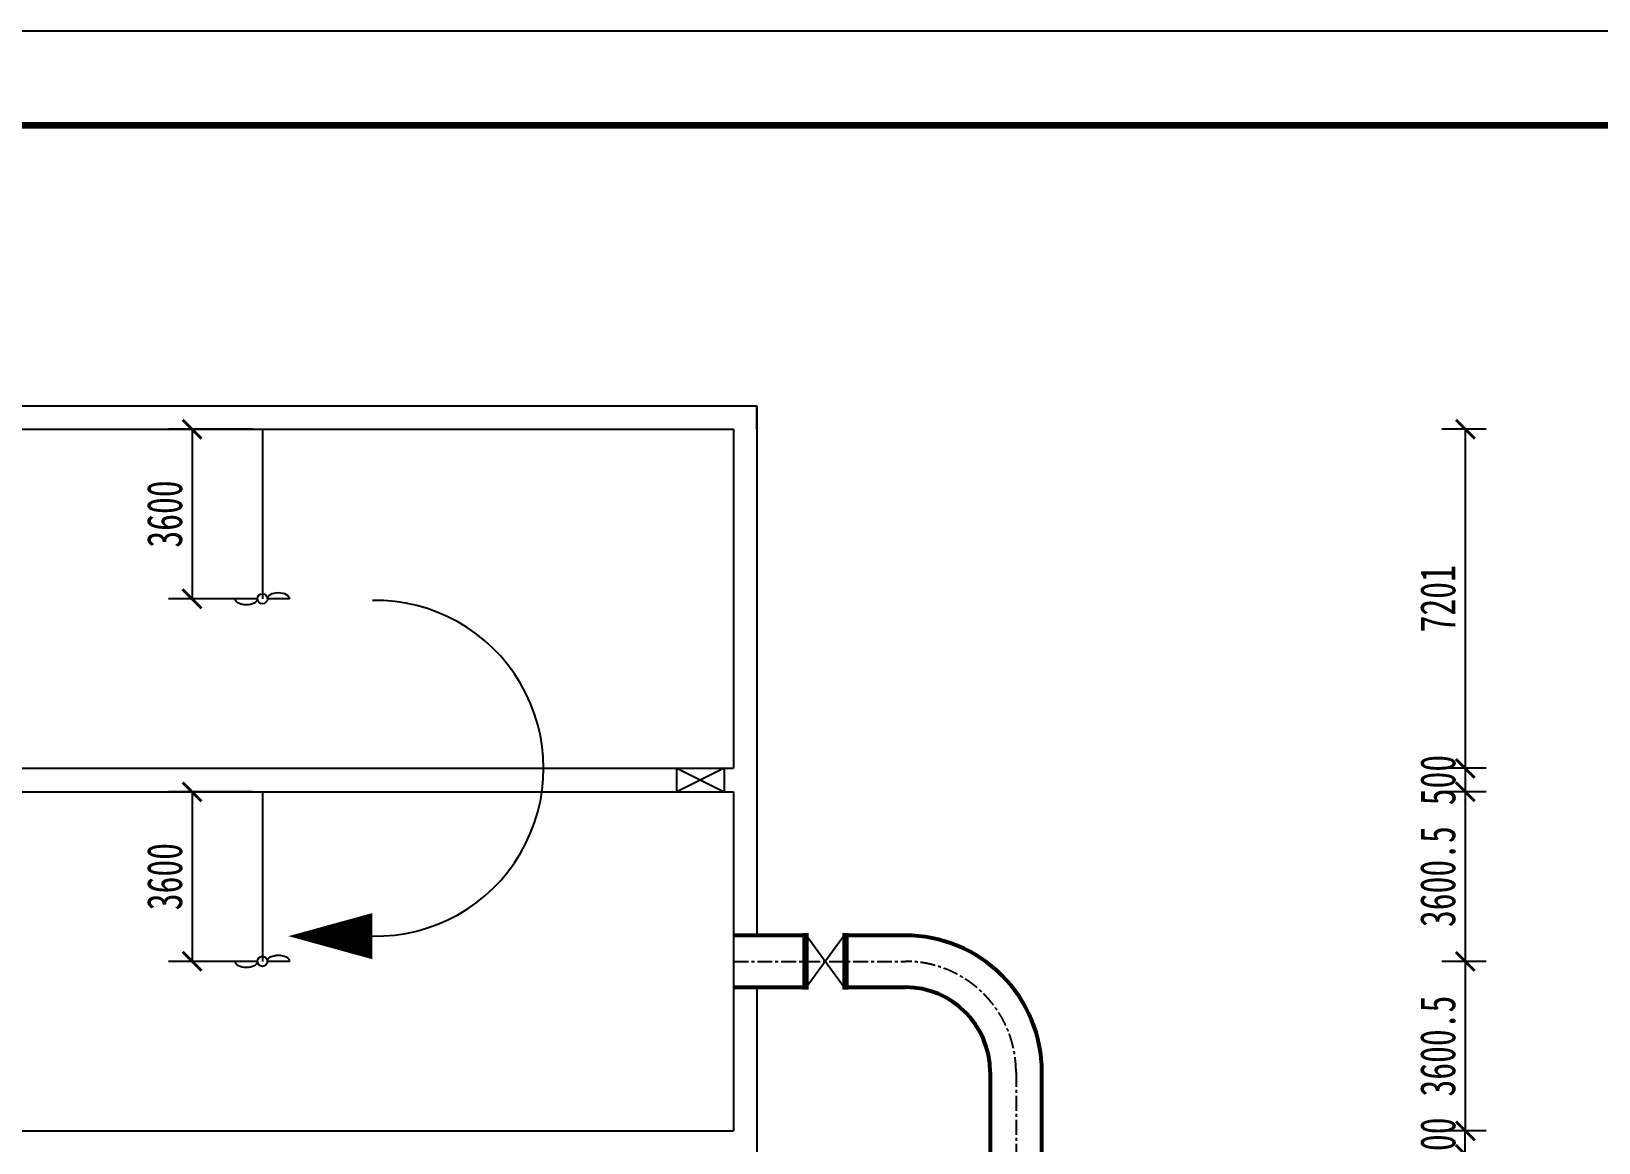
# Model space of a CAD drawing. Header units: millimetres. Extents: x -299291 to 688124, y -407813 to 623474.
# Drawn here: x 251554 to 284828, y 237782 to 261386 of the extents above; entities that cross this region are included whole.
import ezdxf

# ---------------------------------------------------------------- set-up
doc = ezdxf.new("R2010")
doc.units = ezdxf.units.MM
doc.linetypes.add('CENTER', pattern=[50.8, 31.75, -6.35, 6.35, -6.35])
doc.layers.add('硝化液回流管', color=5, linetype='Continuous', lineweight=53)
doc.layers.add('边框粗', color=7, linetype='Continuous', lineweight=100)
doc.layers.add('轴线', color=6, linetype='CENTER')
doc.styles.add('长仿宋', font='simfang.ttf', dxfattribs={"width": 0.7})
doc.dimstyles.new('副本ISO-25', dxfattribs={"dimtxt": 750, "dimasz": 400, "dimexe": 500, "dimexo": 200, "dimgap": 200, "dimtad": 1, "dimdec": 1, "dimdsep": 46, "dimtxsty": '长仿宋', "dimblk": 'ARCHTICK', "dimcen": 200, "dimadec": 0, "dimazin": 0, "dimtfac": 1, "dimtdec": 1, "dimtmove": 0, "dimatfit": 3, "dimldrblk": 'ARCHTICK', "dimfxl": 1, "dimarcsym": 0})

# ---------------------------------------------------------------- blocks, each defined once
blk = doc.blocks.new('_ArchTick')
at = {"color": 0, "linetype": 'ByBlock', "lineweight": 25, "const_width": 0.15}
blk.add_lwpolyline([(-0.5, -0.5), (0.5, 0.5)], dxfattribs=at)
blk = doc.blocks.new('*D14')
at = {"color": 0, "lineweight": -2, "ltscale": 10, "transparency": 16777216}
for p, q in [((282441, 252934), (281496, 252934)), ((281996, 252934), (281996, 245733)), ((282441, 245733), (281496, 245733))]:
    blk.add_line(p, q, dxfattribs=at)
at = {"layer": 'Defpoints', "color": 0, "ltscale": 10, "transparency": 16777216}
for p in [(282641, 252934), (281996, 245733), (282641, 245733)]:
    blk.add_point(p, dxfattribs=at)
at = {"color": 0, "lineweight": -2, "ltscale": 10, "transparency": 16777216, "xscale": 400, "yscale": 400, "zscale": 400}
for p, rotation in [((281996, 252934), 90), ((281996, 245733), 270)]:
    blk.add_blockref('_ArchTick', p, dxfattribs=dict(at, rotation=rotation))
at = {"color": 0, "ltscale": 10, "transparency": 16777216, "insert": (281417, 249334), "char_height": 750, "attachment_point": 5, "rotation": 90, "style": '长仿宋'}
blk.add_mtext('7201', dxfattribs=at)
blk = doc.blocks.new('*D17')
at = {"layer": 'Defpoints', "color": 0, "lineweight": -2, "ltscale": 10, "transparency": 16777216}
for p, q in [((282441, 245233), (281496, 245233)), ((281996, 245233), (281996, 241633)), ((282441, 241633), (281496, 241633))]:
    blk.add_line(p, q, dxfattribs=at)
at = {"layer": 'Defpoints', "color": 0, "ltscale": 10, "transparency": 16777216}
for p in [(282641, 245233), (281996, 241633), (282641, 241633)]:
    blk.add_point(p, dxfattribs=at)
at = {"layer": 'Defpoints', "color": 0, "lineweight": -2, "ltscale": 10, "transparency": 16777216, "xscale": 400, "yscale": 400, "zscale": 400}
for p, rotation in [((281996, 245233), 90), ((281996, 241633), 270)]:
    blk.add_blockref('_ArchTick', p, dxfattribs=dict(at, rotation=rotation))
at = {"layer": 'Defpoints', "color": 0, "ltscale": 10, "transparency": 16777216, "insert": (281415, 243433), "char_height": 750, "attachment_point": 5, "rotation": 90, "style": '长仿宋'}
blk.add_mtext('3600.5', dxfattribs=at)
blk = doc.blocks.new('*D18')
at = {"layer": 'Defpoints', "color": 0, "lineweight": -2, "ltscale": 10, "transparency": 16777216}
for p, q in [((282441, 241633), (281496, 241633)), ((281996, 241633), (281996, 238032)), ((282441, 238032), (281496, 238032))]:
    blk.add_line(p, q, dxfattribs=at)
at = {"layer": 'Defpoints', "color": 0, "ltscale": 10, "transparency": 16777216}
for p in [(282641, 241633), (281996, 238032), (282641, 238032)]:
    blk.add_point(p, dxfattribs=at)
at = {"layer": 'Defpoints', "color": 0, "lineweight": -2, "ltscale": 10, "transparency": 16777216, "xscale": 400, "yscale": 400, "zscale": 400}
for p, rotation in [((281996, 241633), 90), ((281996, 238032), 270)]:
    blk.add_blockref('_ArchTick', p, dxfattribs=dict(at, rotation=rotation))
at = {"layer": 'Defpoints', "color": 0, "ltscale": 10, "transparency": 16777216, "insert": (281415, 239833), "char_height": 750, "attachment_point": 5, "rotation": 90, "style": '长仿宋'}
blk.add_mtext('3600.5', dxfattribs=at)
blk = doc.blocks.new('*D19')
at = {"layer": 'Defpoints', "color": 0, "lineweight": -2, "ltscale": 10, "transparency": 16777216}
for p, q in [((282441, 245733), (281496, 245733)), ((281996, 245733), (281996, 245233)), ((282441, 245233), (281496, 245233))]:
    blk.add_line(p, q, dxfattribs=at)
at = {"layer": 'Defpoints', "color": 0, "ltscale": 10, "transparency": 16777216}
for p in [(282641, 245733), (281996, 245233), (282641, 245233)]:
    blk.add_point(p, dxfattribs=at)
at = {"layer": 'Defpoints', "color": 0, "lineweight": -2, "ltscale": 10, "transparency": 16777216, "xscale": 400, "yscale": 400, "zscale": 400}
for p, rotation in [((281996, 245733), 90), ((281996, 245233), 270)]:
    blk.add_blockref('_ArchTick', p, dxfattribs=dict(at, rotation=rotation))
at = {"layer": 'Defpoints', "color": 0, "ltscale": 10, "transparency": 16777216, "insert": (281417, 245483), "char_height": 750, "attachment_point": 5, "rotation": 90, "style": '长仿宋'}
blk.add_mtext('500', dxfattribs=at)
blk = doc.blocks.new('*D20')
at = {"layer": 'Defpoints', "color": 0, "lineweight": -2, "ltscale": 10, "transparency": 16777216}
for p, q in [((282441, 238032), (281496, 238032)), ((281996, 237532), (281996, 238032)), ((282441, 237532), (281496, 237532))]:
    blk.add_line(p, q, dxfattribs=at)
at = {"layer": 'Defpoints', "color": 0, "ltscale": 10, "transparency": 16777216}
for p in [(281996, 238032), (282641, 238032), (282641, 237532)]:
    blk.add_point(p, dxfattribs=at)
at = {"layer": 'Defpoints', "color": 0, "lineweight": -2, "ltscale": 10, "transparency": 16777216, "xscale": 400, "yscale": 400, "zscale": 400}
for p, rotation in [((281996, 238032), 90), ((281996, 237532), 270)]:
    blk.add_blockref('_ArchTick', p, dxfattribs=dict(at, rotation=rotation))
at = {"layer": 'Defpoints', "color": 0, "ltscale": 10, "transparency": 16777216, "insert": (281417, 237782), "char_height": 750, "attachment_point": 5, "rotation": 90, "style": '长仿宋'}
blk.add_mtext('500', dxfattribs=at)
blk = doc.blocks.new('*D79')
at = {"color": 0, "lineweight": -2, "ltscale": 10, "transparency": 16777216}
for p, q in [((256259, 245233), (254466, 245233)), ((254966, 245233), (254966, 241633)), ((256259, 241633), (254466, 241633))]:
    blk.add_line(p, q, dxfattribs=at)
at = {"layer": 'Defpoints', "color": 0, "ltscale": 10, "transparency": 16777216}
for p in [(256459, 245233), (254966, 241633), (256459, 241633)]:
    blk.add_point(p, dxfattribs=at)
at = {"color": 0, "lineweight": -2, "ltscale": 10, "transparency": 16777216, "xscale": 400, "yscale": 400, "zscale": 400}
for p, rotation in [((254966, 245233), 90), ((254966, 241633), 270)]:
    blk.add_blockref('_ArchTick', p, dxfattribs=dict(at, rotation=rotation))
at = {"color": 0, "ltscale": 10, "transparency": 16777216, "insert": (254387, 243433), "char_height": 750, "attachment_point": 5, "rotation": 90, "style": '长仿宋'}
blk.add_mtext('3600', dxfattribs=at)
blk = doc.blocks.new('*D82')
at = {"color": 0, "lineweight": -2, "ltscale": 10, "transparency": 16777216}
for p, q in [((256259, 252934), (254466, 252934)), ((254966, 252934), (254966, 249334)), ((256259, 249334), (254466, 249334))]:
    blk.add_line(p, q, dxfattribs=at)
at = {"layer": 'Defpoints', "color": 0, "ltscale": 10, "transparency": 16777216}
for p in [(256459, 252934), (254966, 249334), (256459, 249334)]:
    blk.add_point(p, dxfattribs=at)
at = {"color": 0, "lineweight": -2, "ltscale": 10, "transparency": 16777216, "xscale": 400, "yscale": 400, "zscale": 400}
for p, rotation in [((254966, 252934), 90), ((254966, 249334), 270)]:
    blk.add_blockref('_ArchTick', p, dxfattribs=dict(at, rotation=rotation))
at = {"color": 0, "ltscale": 10, "transparency": 16777216, "insert": (254387, 251134), "char_height": 750, "attachment_point": 5, "rotation": 90, "style": '长仿宋'}
blk.add_mtext('3600', dxfattribs=at)

msp = doc.modelspace()

# ---------------------------------------------------------------- linework, layer by layer
at = {"lineweight": -3}
for p, q in [((185959.037, 253434.406), (266959.037, 253434.406)), ((266959.037, 253434.406), (266959.037, 242182.906)), ((266959.037, 252934.406), (266959.037, 253434.406)), ((186459.037, 252934.406), (266459.037, 252934.406)), ((266459.037, 252934.406), (266459.037, 245733.406)), ((266959.037, 252934.406), (266959.037, 252934.406)), ((266459.037, 245233.406), (266459.037, 238032.406)), ((266959.037, 241082.906), (266959.037, 215182.062))]:
    msp.add_line(p, q, dxfattribs=at)
at = {"ltscale": 10}
for p, q in [((256459.037, 252934.406), (256459.037, 249334.406)), ((256459.037, 245233.406), (256459.037, 241633.406)), ((268009.037, 242182.906), (268809.037, 241082.906)), ((268809.037, 242182.906), (268009.037, 241082.906))]:
    msp.add_line(p, q, dxfattribs=at)
at = {"color": 7, "linetype": 'Continuous', "lineweight": -3}
for p, q in [((256352.47, 249334.406), (255885.914, 249334.406)), ((256352.47, 249334.406), (255885.914, 249334.406)), ((257032.161, 249334.406), (256565.604, 249334.406)), ((257032.161, 249334.406), (256565.604, 249334.406)), ((256352.47, 241633.406), (255885.914, 241633.406)), ((256352.47, 241633.406), (255885.914, 241633.406)), ((257032.161, 241633.406), (256565.604, 241633.406)), ((257032.161, 241633.406), (256565.604, 241633.406))]:
    msp.add_line(p, q, dxfattribs=at)
at = {"lineweight": -3, "ltscale": 100}
for p, q in [((186459.037, 245733.406), (266459.037, 245733.406)), ((186459.037, 245233.406), (266459.037, 245233.406)), ((186459.037, 238032.406), (266459.037, 238032.406))]:
    msp.add_line(p, q, dxfattribs=at)
msp.add_lwpolyline([(152495.43, 142585.556), (320695.43, 142585.556), (320695.43, 261385.556), (152495.43, 261385.556)], close=True)
at = {"color": 7, "lineweight": -3}
msp.add_lwpolyline([(258794.265, 242168.57, 981.097, 0, 0), (257011.076, 242168.57, 0, 0, 0)], format="xyseb", dxfattribs=at)
at = {"color": 7, "linetype": 'Continuous', "lineweight": -3}
for centre in [(256459.037, 249334.406), (256459.037, 249334.406), (256459.037, 241633.406), (256459.037, 241633.406)]:
    msp.add_circle(centre, 106.567, dxfattribs=at)
at = {"color": 7, "lineweight": -3}
msp.add_arc((258864.037, 245733.406), 3565.52, 268.8787302, 91.1212698, dxfattribs=at)
at = {"color": 7, "linetype": 'Continuous', "lineweight": -3, "extrusion": (0, 0, -1)}
for centre, major_axis in [((256119.192, 249334.406), (-233.278, 0)), ((256119.192, 249334.406), (-233.278, 0)), ((256798.883, 249334.406), (233.278, 0)), ((256798.883, 249334.406), (233.278, 0)), ((256119.192, 241633.406), (-233.278, 0)), ((256119.192, 241633.406), (-233.278, 0)), ((256798.883, 241633.406), (233.278, 0)), ((256798.883, 241633.406), (233.278, 0))]:
    msp.add_ellipse(centre, major_axis=major_axis, ratio=0.560344766, start_param=3.141592654, end_param=6.283185307, dxfattribs=at)
at = {"layer": 'Defpoints', "ltscale": 10}
for p, q in [((265259.037, 245233.406), (265259.037, 245733.406)), ((265259.037, 245733.406), (266259.037, 245233.406)), ((266259.037, 245733.406), (265259.037, 245233.406)), ((266259.037, 245733.406), (266259.037, 245233.406))]:
    msp.add_line(p, q, dxfattribs=at)
at = {"layer": '硝化液回流管', "ltscale": 10}
for p, q in [((267959.037, 242232.906), (267959.037, 241032.906)), ((268009.037, 242232.906), (268009.037, 241032.906)), ((268809.037, 242232.906), (268809.037, 241032.906)), ((268859.037, 242232.906), (268859.037, 241032.906)), ((267959.037, 242182.906), (266459.037, 242182.906)), ((270109.036, 242182.906), (268859.037, 242182.906)), ((266459.037, 241082.906), (267959.037, 241082.906)), ((268859.037, 241082.906), (270109.037, 241082.906)), ((271909.037, 239282.906), (271909.037, 216982.062)), ((273009.037, 216982.062), (273009.037, 239282.906))]:
    msp.add_line(p, q, dxfattribs=at)
for radius, end in [(2900, 90.0000211), (1800, 90)]:
    msp.add_arc((270109.037, 239282.906), radius, 0, end, dxfattribs=at)
at = {"layer": '轴线', "ltscale": 10}
for p, q in [((266459.037, 241632.906), (270109.036, 241632.906)), ((272459.037, 239282.906), (272459.037, 216982.062))]:
    msp.add_line(p, q, dxfattribs=at)
msp.add_arc((270109.037, 239282.906), 2350, 0, 90.0000232, dxfattribs=at)
at = {"layer": '边框粗', "lineweight": 100}
msp.add_line((318695.43, 259385.556), (157495.43, 259385.556), dxfattribs=at)

# ---------------------------------------------------------------- dimensions: what is measured, and where the dimension line sits
at = {"ltscale": 10}
for base, p1, p2, picture, middle in [((254966.402, 249334.406), (256459.037, 252934.406), (256459.037, 249334.406), '*D82', (254966.402, 251134.406)), ((254966.25, 241633.406), (256459.037, 245233.406), (256459.037, 241633.406), '*D79', (254966.25, 243433.406))]:
    dim = msp.add_linear_dim(base=base, p1=p1, p2=p2, angle=270, dimstyle='副本ISO-25', dxfattribs=at)
    dim.commit()
    dim.dimension.update_dxf_attribs({"geometry": picture, "text_midpoint": middle, "dimtype": 160})
dim = msp.add_linear_dim(base=(281996.434, 245733.406), p1=(282640.62, 252934.406), p2=(282640.62, 245733.406), angle=90, dimstyle='副本ISO-25', dxfattribs=at)
dim.commit()
dim.dimension.update_dxf_attribs({"geometry": '*D14', "text_midpoint": (281417.148, 249333.906)})
at = {"layer": 'Defpoints', "ltscale": 10}
for base, p1, p2, picture, middle in [((281996.434, 245233.406), (282640.62, 245733.406), (282640.62, 245233.406), '*D19', (281996.434, 245483.406)), ((281996.434, 238032.406), (282640.62, 237532.406), (282640.62, 238032.406), '*D20', (281996.434, 237782.406))]:
    dim = msp.add_linear_dim(base=base, p1=p1, p2=p2, angle=90, dimstyle='副本ISO-25', dxfattribs=at)
    dim.commit()
    dim.dimension.update_dxf_attribs({"geometry": picture, "text_midpoint": middle, "dimtype": 160})
for base, p1, p2, picture, middle in [((281996.434, 241632.906), (282640.62, 245233.406), (282640.62, 241632.906), '*D17', (281415.005, 243433.156)), ((281996.434, 238032.406), (282640.62, 241632.906), (282640.62, 238032.406), '*D18', (281415.005, 239832.656))]:
    dim = msp.add_linear_dim(base=base, p1=p1, p2=p2, angle=90, dimstyle='副本ISO-25', dxfattribs=at)
    dim.commit()
    dim.dimension.update_dxf_attribs({"geometry": picture, "text_midpoint": middle})

doc.saveas('drawing.dxf')
